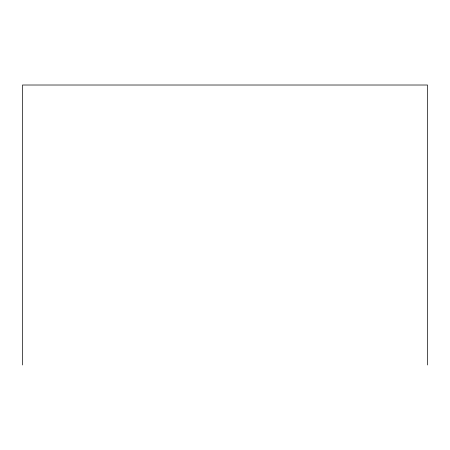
<?xml version="1.0" encoding="UTF-8"?>
<svg xmlns="http://www.w3.org/2000/svg" width="450" height="450" viewBox="0 0 450 450"><rect width="100%" height="100%" fill="white"/><g stroke="black" fill="none" stroke-linecap="round" stroke-linejoin="round"><path stroke-width="0.67" d="M427.5 364.984L427.5 85.016L22.5 85.016L22.5 364.984"/></g></svg>
